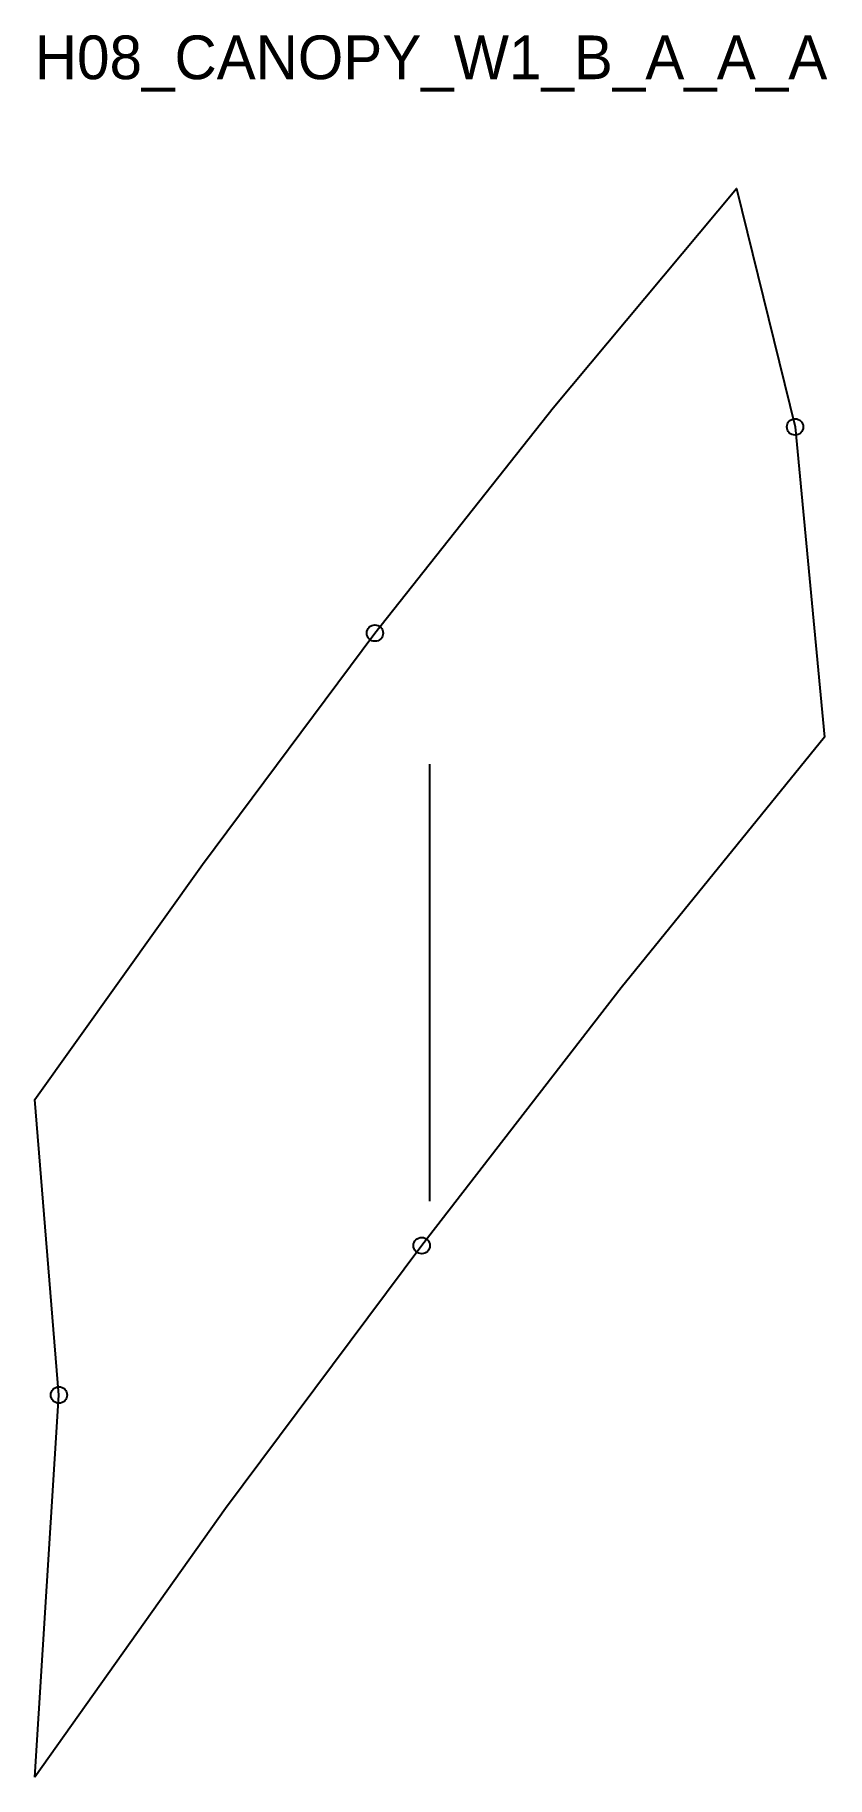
# Model space of a CAD drawing. Header units: millimetres. Extents: x 0 to 145, y 0 to 319.
import ezdxf

# ---------------------------------------------------------------- set-up
doc = ezdxf.new("R2010")
doc.units = ezdxf.units.MM
for name, color, linetype in [('CUT', 1, 'Continuous'), ('GRAIN', 3, 'Continuous'), ('ID', 7, 'Continuous'), ('NOTCH', 2, 'Continuous'), ('SEAM', 5, 'Continuous')]:
    doc.layers.add(name, color=color, linetype=linetype)

msp = doc.modelspace()

# ---------------------------------------------------------------- linework, layer by layer
at = {"layer": 'CUT'}
msp.add_lwpolyline([(0, 0), (4.41, 69.96), (0, 124.06), (30.72, 167.11), (62.27, 209.44), (94.91, 250.69), (128.44, 290.85), (139.2, 247.19), (144.6, 190.4), (107.36, 144.53), (70.83, 97.32), (34.88, 49.18), (0, 0)], close=True, dxfattribs=at)
at = {"layer": 'GRAIN'}
msp.add_line((72.3, 105.42), (72.3, 185.42), dxfattribs=at)
at = {"layer": 'NOTCH'}
for centre in [(139.2, 247.19), (62.27, 209.44), (70.83, 97.32), (4.41, 69.96)]:
    msp.add_circle(centre, 1.5, dxfattribs=at)
at = {"layer": 'SEAM'}
msp.add_lwpolyline([(0, 0), (4.41, 69.96), (0, 124.06), (30.72, 167.11), (62.27, 209.44), (94.91, 250.69), (128.44, 290.85), (139.2, 247.19), (144.6, 190.4), (107.36, 144.53), (70.83, 97.32), (34.88, 49.18)], close=True, dxfattribs=at)

# ---------------------------------------------------------------- texts
at = {"layer": 'ID'}
msp.add_text('H08_CANOPY_W1_B_A_A_A', height=8, dxfattribs=at).set_placement((0, 310.85))

doc.saveas('drawing.dxf')
